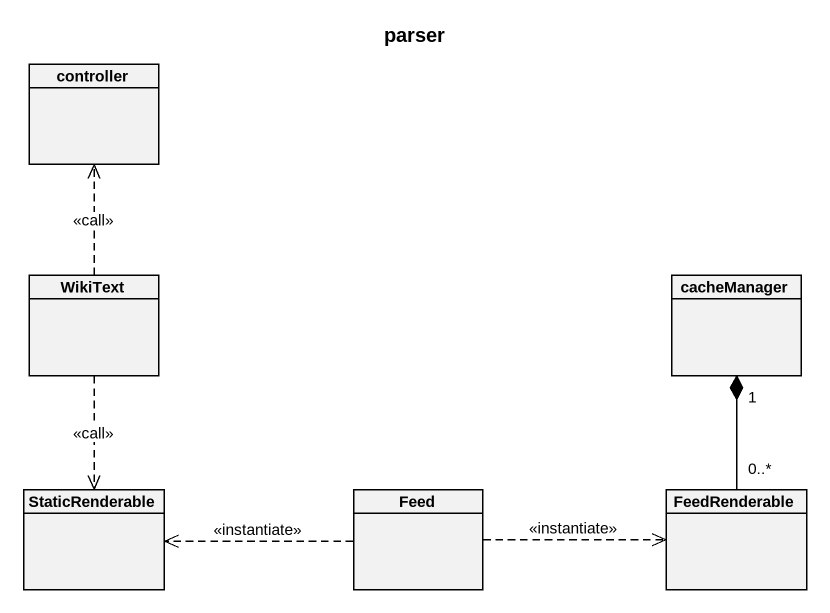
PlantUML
@startuml
title parser
hide circle
hide empty members
class controller
class WikiText
class cacheManager
class StaticRenderable
class Feed
class FeedRenderable
WikiText .up.> controller : <<call>>
WikiText ..> StaticRenderable : <<call>>
Feed .left.> StaticRenderable : <<instantiate>>
Feed .right.> FeedRenderable : <<instantiate>>
FeedRenderable "0..*" -up-* "1" cacheManager
@enduml
